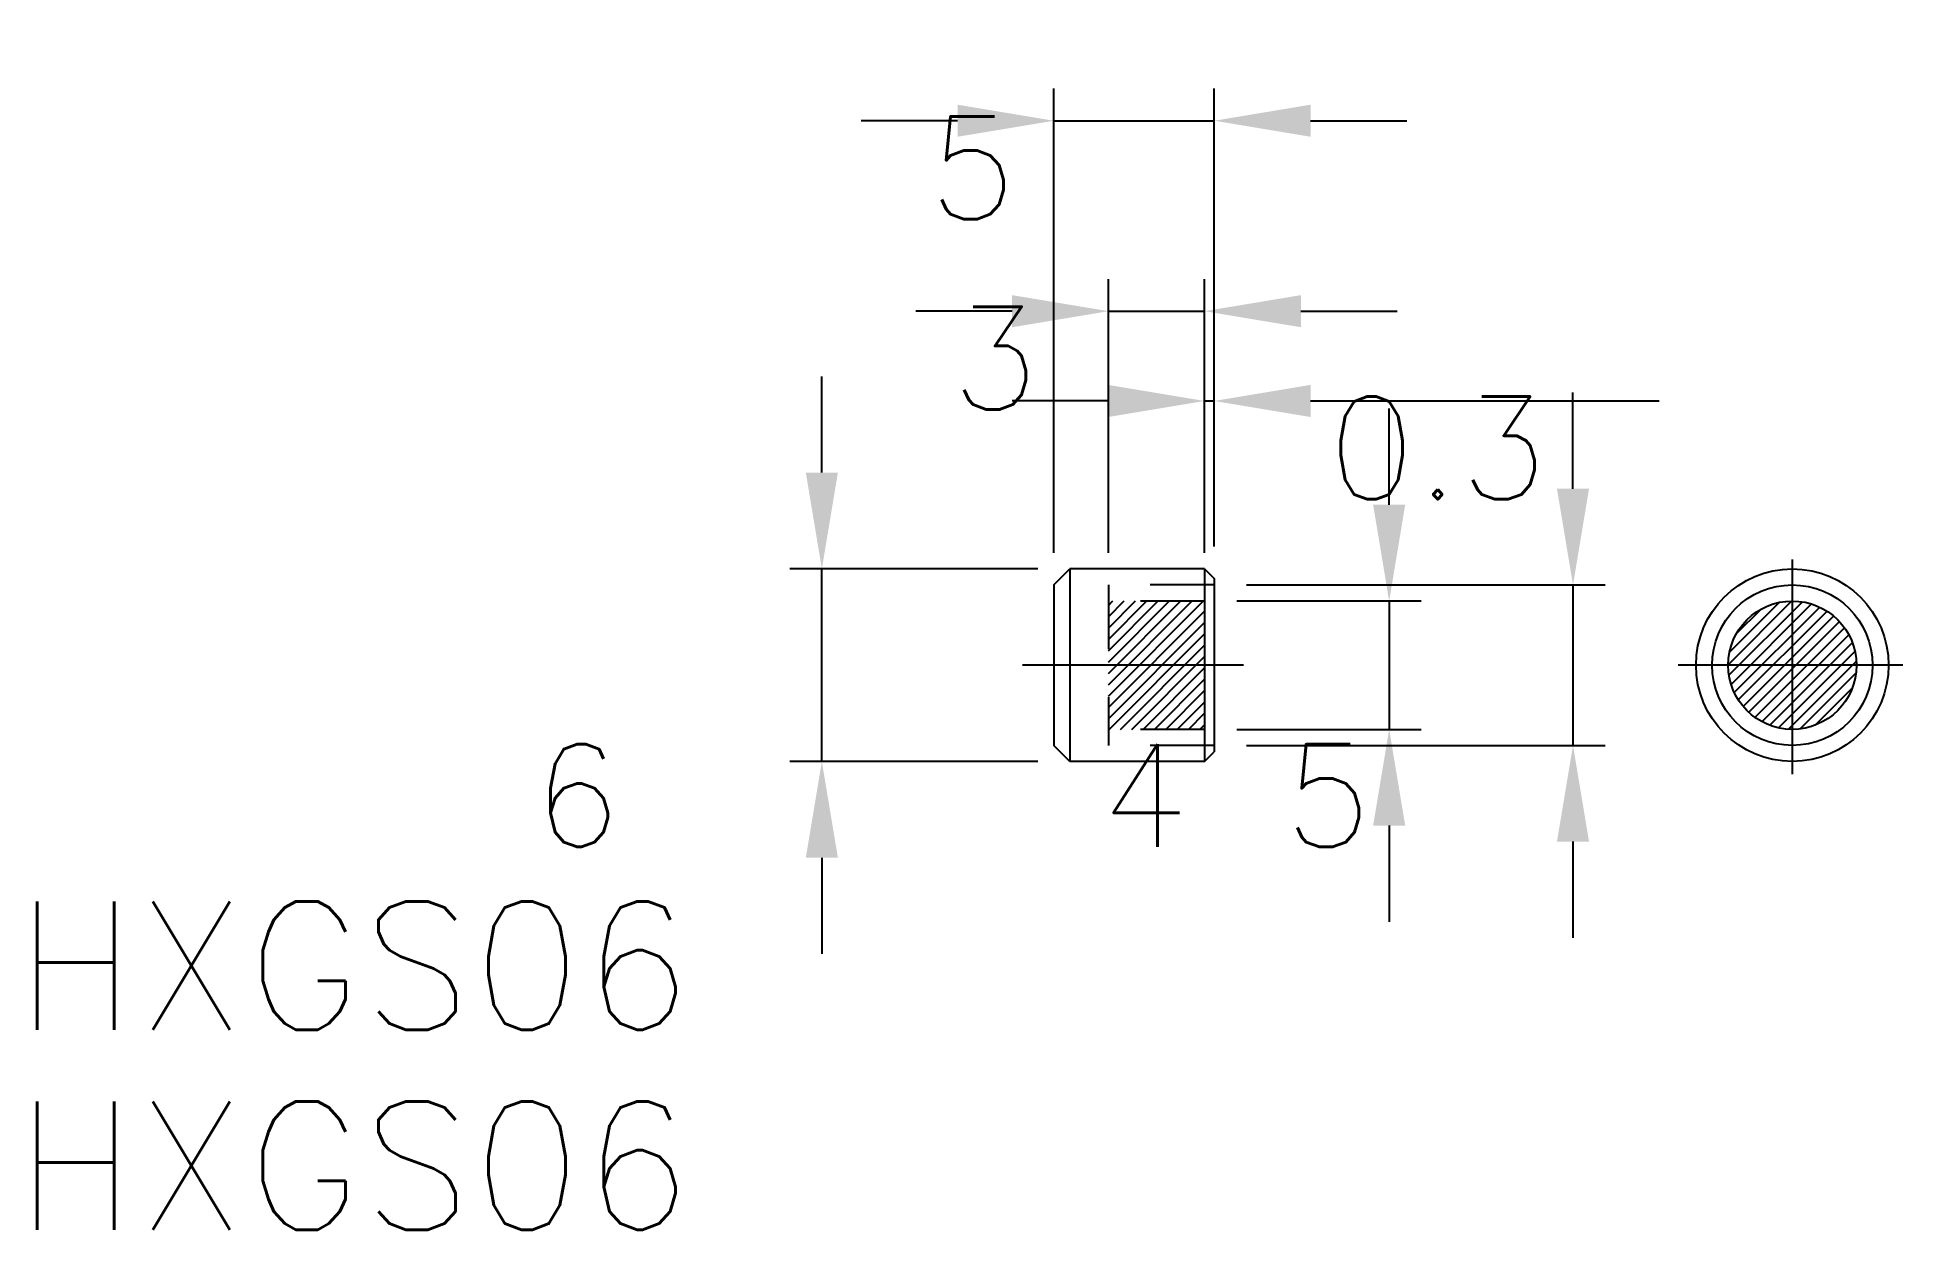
# Model space of a CAD drawing. Extents: x 94.9 to 153, y 157.9 to 195.1.
import ezdxf

# ---------------------------------------------------------------- set-up
doc = ezdxf.new("R2010")
doc.units = 0
doc.header["$PDMODE"] = 64
doc.linetypes.add('CENTER', pattern=[17.5, 13, -1.5, 1.5, -1.5])
doc.linetypes.add('DASHED', pattern=[3.5, 2, -1.5])
doc.layers.get('0').update_dxf_attribs({"linetype": 'CONTINUOUS'})
doc.layers.get('DEFPOINTS').update_dxf_attribs({"linetype": 'CONTINUOUS'})
doc.layers.add('CENTER', color=1, linetype='CENTER')
doc.styles.get("Standard").update_dxf_attribs({"font": 'txt.shx'})
doc.dimstyles.get("Standard").update_dxf_attribs({"dimtxt": 2.5, "dimasz": 2.5, "dimexe": 1.25, "dimexo": 0.625, "dimtad": 1, "dimcen": 2.5, "dimazin": 3, "dimtfac": 1, "dimtmove": 0, "dimatfit": 3})

# ---------------------------------------------------------------- blocks, each defined once
blk = doc.blocks.new('*X2')
at = {"color": 0, "linetype": 'CONTINUOUS'}
for p, q in [((128.589, 174.551), (131.555, 177.517)), ((128.589, 174.905), (131.201, 177.517)), ((128.589, 175.258), (130.848, 177.517)), ((128.589, 175.612), (130.494, 177.517)), ((128.589, 175.965), (130.141, 177.517)), ((128.589, 176.319), (129.787, 177.517)), ((128.589, 176.673), (129.434, 177.517)), ((128.589, 177.026), (129.08, 177.517)), ((128.589, 177.38), (128.726, 177.517)), ((128.589, 174.198), (131.589, 177.198)), ((128.589, 173.844), (131.589, 176.844)), ((128.616, 173.517), (131.589, 176.491)), ((128.969, 173.517), (131.589, 176.137)), ((129.323, 173.517), (131.589, 175.783)), ((129.676, 173.517), (131.589, 175.43)), ((130.03, 173.517), (131.589, 175.076)), ((130.383, 173.517), (131.589, 174.723)), ((130.737, 173.517), (131.589, 174.369)), ((131.09, 173.517), (131.589, 174.016)), ((131.444, 173.517), (131.589, 173.662))]:
    blk.add_line(p, q, dxfattribs=at)
blk = doc.blocks.new('*D51')
at = {"color": 0, "linetype": 'CONTINUOUS'}
for p, q in [((128.289, 179.017), (128.289, 187.549)), ((131.289, 179.017), (131.289, 187.549)), ((125.289, 186.549), (122.289, 186.549)), ((128.289, 186.549), (131.289, 186.549)), ((134.289, 186.549), (137.289, 186.549))]:
    blk.add_line(p, q, dxfattribs=at)
for points in [[(125.289, 187.049), (125.289, 186.049), (128.289, 186.549)], [(134.289, 187.049), (134.289, 186.049), (131.289, 186.549)]]:
    blk.add_solid(points, dxfattribs=at)
at = {"layer": 'DEFPOINTS', "color": 0, "linetype": 'CONTINUOUS'}
for p in [(131.289, 186.549), (128.289, 178.017), (131.289, 178.017)]:
    blk.add_point(p, dxfattribs=at)
at = {"color": 0}
blk.add_text('3', height=3.2, dxfattribs=at).set_placement((123.389, 183.485))
blk = doc.blocks.new('*D50')
at = {"color": 0, "linetype": 'CONTINUOUS'}
for p, q in [((126.589, 179.017), (126.589, 193.485)), ((131.589, 179.217), (131.589, 193.485)), ((123.589, 192.485), (120.589, 192.485)), ((126.589, 192.485), (131.589, 192.485)), ((134.589, 192.485), (137.589, 192.485))]:
    blk.add_line(p, q, dxfattribs=at)
for points in [[(123.589, 192.985), (123.589, 191.985), (126.589, 192.485)], [(134.589, 192.985), (134.589, 191.985), (131.589, 192.485)]]:
    blk.add_solid(points, dxfattribs=at)
at = {"layer": 'DEFPOINTS', "color": 0, "linetype": 'CONTINUOUS'}
for p in [(131.589, 192.485), (126.589, 178.017), (131.589, 178.217)]:
    blk.add_point(p, dxfattribs=at)
at = {"color": 0}
blk.add_text('5', height=3.2, dxfattribs=at).set_placement((122.689, 189.421))
blk = doc.blocks.new('*D49')
at = {"color": 0, "linetype": 'CONTINUOUS'}
for p, q in [((131.289, 179.517), (131.289, 184.751)), ((131.589, 179.217), (131.589, 184.751)), ((128.289, 183.751), (125.289, 183.751)), ((131.289, 183.751), (131.589, 183.751)), ((134.589, 183.751), (145.456, 183.751))]:
    blk.add_line(p, q, dxfattribs=at)
for points in [[(128.289, 184.251), (128.289, 183.251), (131.289, 183.751)], [(134.589, 184.251), (134.589, 183.251), (131.589, 183.751)]]:
    blk.add_solid(points, dxfattribs=at)
at = {"layer": 'DEFPOINTS', "color": 0, "linetype": 'CONTINUOUS'}
for p in [(131.589, 183.751), (131.289, 178.517), (131.589, 178.217)]:
    blk.add_point(p, dxfattribs=at)
at = {"color": 0}
blk.add_text('0.3', height=3.2, dxfattribs=at).set_placement((135.123, 180.687))
blk = doc.blocks.new('*D48')
at = {"color": 0, "linetype": 'CONTINUOUS'}
for p, q in [((137.038, 180.517), (137.038, 183.517)), ((132.289, 177.517), (138.038, 177.517)), ((137.038, 177.517), (137.038, 173.517)), ((132.289, 173.517), (138.038, 173.517)), ((137.038, 170.517), (137.038, 167.517))]:
    blk.add_line(p, q, dxfattribs=at)
for points in [[(136.538, 180.517), (137.538, 180.517), (137.038, 177.517)], [(136.538, 170.517), (137.538, 170.517), (137.038, 173.517)]]:
    blk.add_solid(points, dxfattribs=at)
at = {"layer": 'DEFPOINTS', "color": 0, "linetype": 'CONTINUOUS'}
for p in [(131.289, 177.517), (131.289, 173.517), (137.038, 173.517)]:
    blk.add_point(p, dxfattribs=at)
at = {"color": 0}
blk.add_text('4', height=3.2, dxfattribs=at).set_placement((128.038, 169.853))
blk = doc.blocks.new('*D47')
at = {"color": 0, "linetype": 'CONTINUOUS'}
for p, q in [((142.766, 181.017), (142.766, 184.017)), ((132.589, 178.017), (143.766, 178.017)), ((142.766, 178.017), (142.766, 173.017)), ((132.589, 173.017), (143.766, 173.017)), ((142.766, 170.017), (142.766, 167.017))]:
    blk.add_line(p, q, dxfattribs=at)
for points in [[(142.266, 181.017), (143.266, 181.017), (142.766, 178.017)], [(142.266, 170.017), (143.266, 170.017), (142.766, 173.017)]]:
    blk.add_solid(points, dxfattribs=at)
at = {"layer": 'DEFPOINTS', "color": 0, "linetype": 'CONTINUOUS'}
for p in [(131.589, 178.017), (131.589, 173.017), (142.766, 173.017)]:
    blk.add_point(p, dxfattribs=at)
at = {"color": 0}
blk.add_text('5', height=3.2, dxfattribs=at).set_placement((133.766, 169.853))
blk = doc.blocks.new('*D52')
at = {"color": 0, "linetype": 'CONTINUOUS'}
for p, q in [((119.362, 181.517), (119.362, 184.517)), ((126.089, 178.517), (118.362, 178.517)), ((119.362, 172.517), (119.362, 178.517)), ((126.089, 172.517), (118.362, 172.517)), ((119.362, 169.517), (119.362, 166.517))]:
    blk.add_line(p, q, dxfattribs=at)
for points in [[(118.862, 181.517), (119.862, 181.517), (119.362, 178.517)], [(118.862, 169.517), (119.862, 169.517), (119.362, 172.517)]]:
    blk.add_solid(points, dxfattribs=at)
at = {"layer": 'DEFPOINTS', "color": 0, "linetype": 'CONTINUOUS'}
for p in [(119.362, 178.517), (127.089, 178.517), (127.089, 172.517)]:
    blk.add_point(p, dxfattribs=at)
at = {"color": 0}
blk.add_text('6', height=3.2, dxfattribs=at).set_placement((110.362, 169.853))
blk = doc.blocks.new('*X53')
at = {"color": 0, "linetype": 'CONTINUOUS'}
for p, q in [((147.6, 175.531), (149.586, 177.517)), ((147.625, 175.202), (149.915, 177.492)), ((147.643, 175.927), (149.19, 177.474)), ((147.692, 174.916), (150.201, 177.424)), ((147.792, 174.662), (150.455, 177.325)), ((147.854, 176.491), (148.625, 177.263)), ((147.918, 174.435), (150.682, 177.199)), ((148.068, 174.231), (150.886, 177.049)), ((148.241, 174.05), (151.067, 176.876)), ((148.435, 173.891), (151.226, 176.682)), ((148.653, 173.755), (151.362, 176.464)), ((148.896, 173.645), (151.472, 176.221)), ((149.169, 173.564), (151.553, 175.948)), ((149.479, 173.52), (151.596, 175.638)), ((149.844, 173.532), (151.585, 175.273)), ((150.314, 173.649), (151.468, 174.803))]:
    blk.add_line(p, q, dxfattribs=at)

msp = doc.modelspace()

# ---------------------------------------------------------------- linework, layer by layer
at = {"color": 7, "linetype": 'CONTINUOUS'}
for p, q in [((126.58927, 178.01682), (127.08927, 178.51682)), ((131.28927, 178.51682), (127.08927, 178.51682)), ((127.08927, 178.51682), (127.08927, 172.51682)), ((131.28927, 178.51682), (131.58927, 178.21682)), ((131.28927, 178.51682), (131.28927, 172.51682)), ((126.58927, 178.01682), (126.58927, 173.01682)), ((131.58927, 178.21682), (131.58927, 172.81682)), ((127.08927, 172.51682), (126.58927, 173.01682)), ((131.28927, 172.51682), (131.58927, 172.81682)), ((131.28927, 172.51682), (127.08927, 172.51682))]:
    msp.add_line(p, q, dxfattribs=at)
at = {"color": 3, "linetype": 'DASHED'}
for p, q in [((128.28927, 178.01682), (128.28927, 173.01682)), ((131.58927, 178.01682), (128.28927, 178.01682)), ((131.28927, 177.51682), (128.28927, 177.51682)), ((131.28927, 173.51682), (128.28927, 173.51682)), ((131.58927, 173.01682), (128.28927, 173.01682))]:
    msp.add_line(p, q, dxfattribs=at)
at = {"color": 7, "linetype": 'CONTINUOUS'}
for radius in [3, 2.5, 2]:
    msp.add_circle((149.60007, 175.51682), radius, dxfattribs=at)
at = {"layer": 'CENTER', "color": 1, "linetype": 'CENTER'}
for p, q in [((149.60007, 178.80745), (149.60007, 172.12168)), ((132.50448, 175.51682), (125.6111, 175.51682)), ((153.03933, 175.51682), (146.04336, 175.51682))]:
    msp.add_line(p, q, dxfattribs=at)

# ---------------------------------------------------------------- block references
at = {"color": 3, "linetype": 'CONTINUOUS'}
for name, p in [('*X2', (-0.3, 0)), ('*X53', (0, 0))]:
    msp.add_blockref(name, p, dxfattribs=at)

# ---------------------------------------------------------------- texts
at = {"color": 7, "linetype": 'CONTINUOUS'}
for p in [(94.23048, 164.15383), (94.23048, 157.92275)]:
    msp.add_text('HXGS06', height=4, dxfattribs=at).set_placement(p)

# ---------------------------------------------------------------- dimensions: what is measured, and where the dimension line sits
for base, p1, p2, picture, middle in [((131.58927, 192.48523), (126.58927, 178.01682), (131.58927, 178.21682), '*D50', (129.08927, 195.08523)), ((131.28927, 186.54916), (128.28927, 178.01682), (131.28927, 178.01682), '*D51', (129.78927, 189.14916))]:
    dim = msp.add_linear_dim(base=base, p1=p1, p2=p2, dimstyle='Standard', override={"dimdec": 4, "dimtdec": 4, "dimtmove": 0, "dimtzin": 0}, dxfattribs=at)
    dim.commit()
    dim.dimension.update_dxf_attribs({"geometry": picture, "text_midpoint": middle})
for base, p1, p2, picture, middle in [((119.36224, 178.51682), (127.08927, 172.51682), (127.08927, 178.51682), '*D52', (116.76224, 175.51682)), ((142.76628, 173.01682), (131.58927, 178.01682), (131.58927, 173.01682), '*D47', (140.16628, 175.51682)), ((137.03775, 173.51682), (131.28927, 177.51682), (131.28927, 173.51682), '*D48', (134.43775, 175.51682))]:
    dim = msp.add_linear_dim(base=base, p1=p1, p2=p2, angle=90, dimstyle='Standard', override={"dimdec": 4, "dimtdec": 4, "dimtmove": 0, "dimtzin": 0}, dxfattribs=at)
    dim.commit()
    dim.dimension.update_dxf_attribs({"geometry": picture, "text_midpoint": middle})
dim = msp.add_linear_dim(base=(131.58927, 183.75087), p1=(131.28927, 178.51682), p2=(131.58927, 178.21682), dimstyle='Standard', override={"dimdec": 4, "dimtdec": 4, "dimtmove": 0, "dimtzin": 0}, dxfattribs=at)
dim.commit()
dim.dimension.update_dxf_attribs({"geometry": '*D49', "text_midpoint": (141.5226, 183.75087), "dimtype": 128})

doc.saveas('drawing.dxf')
